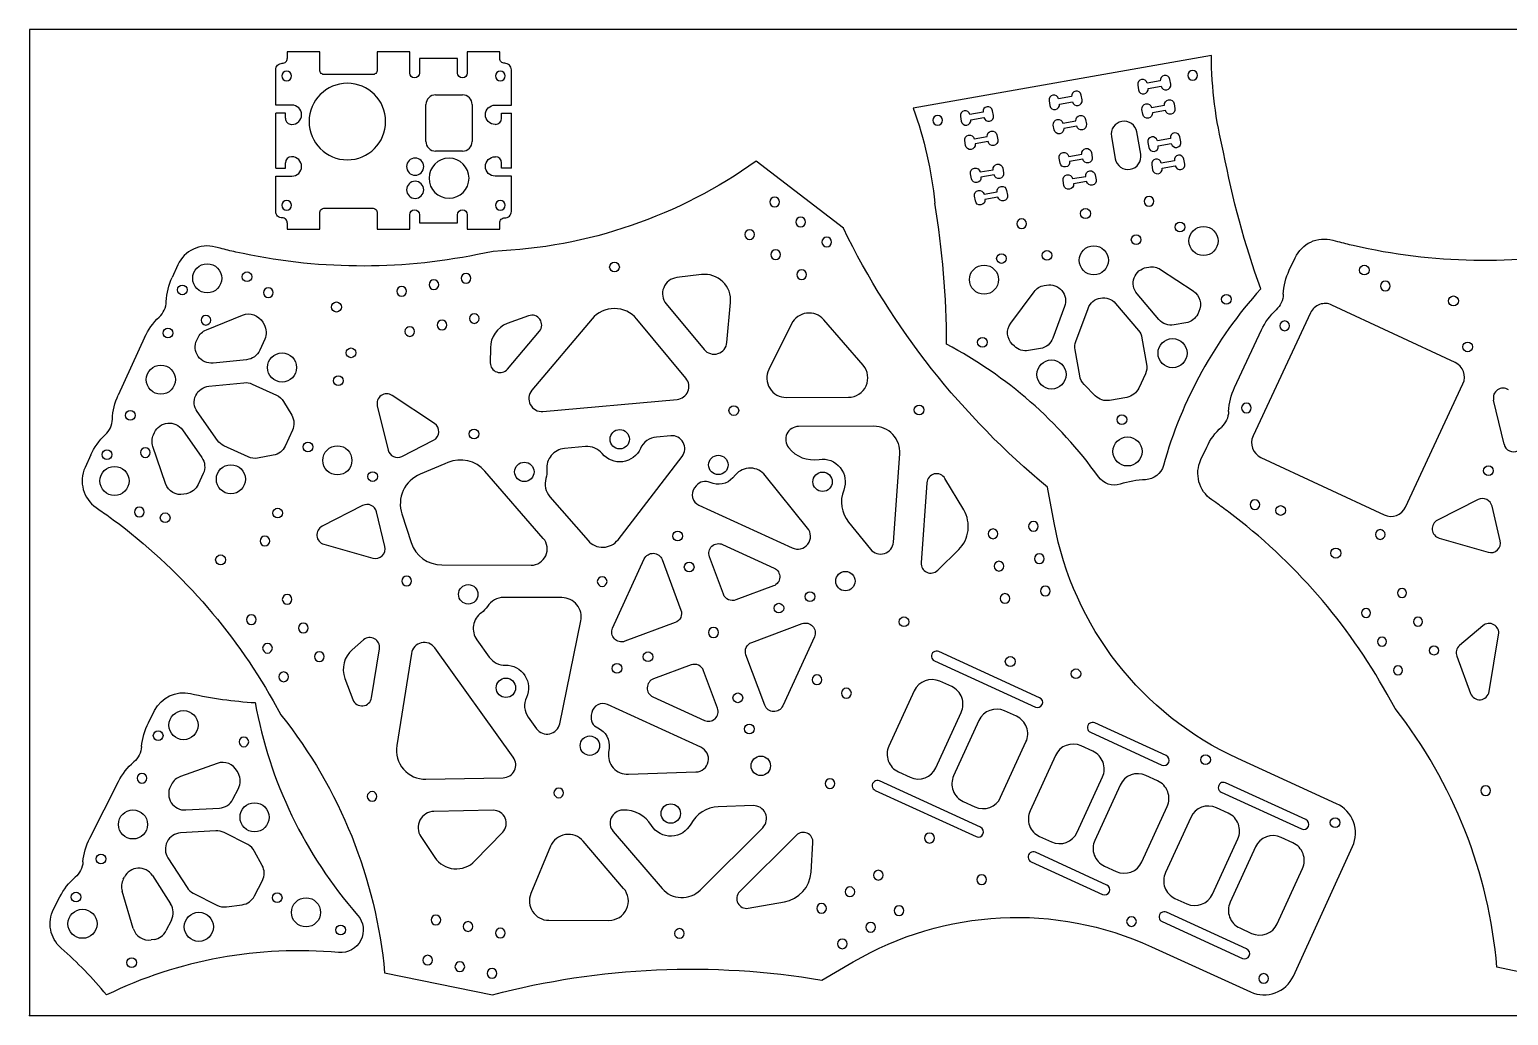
# Model space of a CAD drawing. Extents: x 0 to 914, y 0 to 305.
# Drawn here: x 0 to 457.1, y 0 to 304.8 of the extents above; entities that cross this region are included whole.
import ezdxf

# ---------------------------------------------------------------- set-up
doc = ezdxf.new("R2010")
doc.units = 0
doc.layers.add('1', color=7, linetype='CONTINUOUS')
doc.layers.add('61', color=7, linetype='CONTINUOUS')

msp = doc.modelspace()

# ---------------------------------------------------------------- linework, layer by layer
at = {"layer": '1', "color": 155, "linetype": 'CONTINUOUS'}
for p, q in [((914.4, 304.8), (0, 304.8)), ((0, 304.8), (0, 0)), ((79.66381, 297.868928), (79.66381, 295.868928)), ((89.66381, 297.868928), (79.66381, 297.868928)), ((89.66381, 292.368928), (89.66381, 297.868928)), ((107.480476, 297.868928), (107.480476, 292.368928)), ((117.480476, 297.868928), (107.480476, 297.868928)), ((117.480476, 291.368928), (117.480476, 297.868928)), ((135.297143, 297.868928), (135.297143, 291.368928)), ((145.297143, 297.868928), (135.297143, 297.868928)), ((145.297143, 295.868928), (145.297143, 297.868928)), ((120.48881, 295.868928), (120.48881, 291.368928)), ((132.28881, 295.868928), (120.48881, 295.868928)), ((132.28881, 291.368928), (132.28881, 295.868928)), ((365.256368, 296.732235), (273.124401, 280.486884)), ((76.059643, 281.468928), (76.059643, 292.366189)), ((105.864429, 290.868928), (91.279857, 290.868928)), ((148.90131, 281.468928), (148.90131, 292.366188)), ((349.464951, 288.913196), (345.425598, 288.200949)), ((352.691876, 287.883908), (352.427236, 289.384755)), ((125.497143, 284.618928), (133.797143, 284.618928)), ((322.071027, 284.082908), (318.031673, 283.370661)), ((325.297951, 283.05362), (325.033311, 284.554467)), ((342.480678, 287.630909), (342.745317, 286.130062)), ((345.707602, 286.601621), (349.746956, 287.313868)), ((81.059643, 281.468928), (76.059643, 281.468928)), ((76.059643, 261.968928), (76.059643, 278.968928)), ((79.059643, 278.968928), (76.059643, 278.968928)), ((79.059643, 277.368928), (79.059643, 278.968928)), ((122.497143, 270.218928), (122.497143, 281.618928)), ((136.797143, 281.618928), (136.797143, 270.218928)), ((143.90131, 281.468928), (148.90131, 281.468928)), ((145.90131, 277.368928), (145.90131, 278.968928)), ((145.90131, 278.968928), (148.90131, 278.968928)), ((148.901309, 261.968928), (148.90131, 278.968928)), ((294.677102, 279.25262), (290.637748, 278.540373)), ((297.904027, 278.223333), (297.639387, 279.72418)), ((315.086753, 282.800621), (315.351393, 281.299774)), ((318.313678, 281.771333), (322.353032, 282.48358)), ((344.069211, 278.621887), (343.804571, 280.122734)), ((346.749491, 280.692774), (350.788845, 281.405021)), ((351.070849, 279.805694), (347.031495, 279.093447)), ((353.75113, 281.876581), (354.015769, 280.375734)), ((80.959643, 275.468928), (81.059643, 275.468928)), ((144.00131, 275.468928), (143.90131, 275.468928)), ((287.692828, 277.970333), (287.957468, 276.469486)), ((290.919753, 276.941045), (294.959107, 277.653292)), ((316.675287, 273.791599), (316.410647, 275.292446)), ((319.355567, 275.862487), (323.394921, 276.574734)), ((323.676925, 274.975406), (319.637571, 274.263159)), ((326.357205, 277.046293), (326.621845, 275.545446)), ((289.281362, 268.961312), (289.016722, 270.462159)), ((291.961642, 271.032199), (296.000996, 271.744446)), ((296.283, 270.145118), (292.243646, 269.432871)), ((298.96328, 272.216005), (299.22792, 270.715158)), ((334.340701, 271.748253), (335.556238, 264.854599)), ((343.4347, 266.243784), (342.219163, 273.137439)), ((345.613621, 269.863106), (345.87826, 268.362259)), ((352.597894, 271.145393), (348.55854, 270.433146)), ((355.824819, 270.116105), (355.560179, 271.616952)), ((81.059643, 265.468928), (80.959643, 265.468928)), ((133.797143, 267.218928), (125.497143, 267.218928)), ((143.90131, 265.468928), (144.00131, 265.468928)), ((321.164616, 265.602858), (325.20397, 266.315105)), ((328.166254, 266.786664), (328.430894, 265.285817)), ((348.840545, 268.833818), (352.879899, 269.546065)), ((76.059643, 261.968928), (79.059643, 261.968928)), ((79.059643, 261.968928), (79.059643, 263.568928)), ((145.901309, 261.968928), (145.90131, 263.568928)), ((148.901309, 261.968928), (145.901309, 261.968928)), ((251.515061, 243.355883), (224.574059, 264.096721)), ((293.770691, 260.77257), (297.810045, 261.484817)), ((300.77233, 261.956377), (301.036969, 260.455529)), ((318.484336, 263.531971), (318.219696, 265.032818)), ((325.485974, 264.715777), (321.44662, 264.00353)), ((346.829158, 262.969451), (347.093798, 261.468604)), ((353.813431, 264.251738), (349.774077, 263.539491)), ((350.056082, 261.940164), (354.095436, 262.652411)), ((357.040356, 263.222451), (356.775716, 264.723298)), ((76.059643, 248.571668), (76.059643, 259.468928)), ((76.059643, 259.468928), (81.059643, 259.468928)), ((148.901309, 259.468928), (143.901309, 259.468928)), ((148.901309, 248.571667), (148.901309, 259.468928)), ((291.090411, 258.701683), (290.825771, 260.20253)), ((298.09205, 259.885489), (294.052696, 259.173242)), ((319.699873, 256.638316), (319.435233, 258.139163)), ((322.380153, 258.709204), (326.419507, 259.421451)), ((326.701511, 257.822123), (322.662157, 257.109876)), ((329.381791, 259.89301), (329.646431, 258.392163)), ((292.305948, 251.808029), (292.041309, 253.308876)), ((294.986228, 253.878916), (299.025583, 254.591163)), ((299.307587, 252.991835), (295.268233, 252.279588)), ((301.987867, 255.062722), (302.252507, 253.561875)), ((89.663809, 243.068928), (89.663809, 248.068928)), ((91.279857, 249.568928), (105.864428, 249.568928)), ((107.480476, 248.068928), (107.480476, 243.068928)), ((117.480476, 243.068928), (117.480476, 247.568928)), ((120.488809, 247.568928), (120.488809, 245.068928)), ((132.288809, 245.068928), (132.288809, 247.568928)), ((135.297143, 247.568928), (135.297143, 243.068928)), ((79.663809, 245.068928), (79.663809, 243.068928)), ((79.663809, 243.068928), (89.663809, 243.068928)), ((107.480476, 243.068928), (117.480476, 243.068928)), ((120.488809, 245.068928), (132.288809, 245.068928)), ((135.297143, 243.068928), (145.297143, 243.068928)), ((145.297143, 243.068928), (145.297143, 245.068928)), ((402.791833, 239.703368), (404.263234, 239.309107)), ((58.904237, 237.184523), (57.430061, 237.568278)), ((143.290616, 236.233444), (138.389411, 235.244412)), ((389.345474, 230.420708), (391.140564, 234.270293)), ((45.817845, 232.052228), (44.050261, 228.189939)), ((207.703723, 229.051498), (200.019657, 228.112983)), ((345.236655, 231.261198), (345.9606, 231.388849)), ((349.582827, 230.638006), (359.668087, 223.982516)), ((313.605247, 225.683724), (314.329192, 225.811376)), ((196.780625, 219.953885), (208.475886, 205.882824)), ((215.536036, 208.081909), (216.64157, 220.395111)), ((303.25754, 214.035809), (310.45827, 223.739288)), ((335.65194, 220.109084), (342.702048, 211.799182)), ((349.036626, 215.152851), (342.292188, 223.102464)), ((440.590314, 201.892836), (402.525385, 219.642799)), ((54.633648, 211.981658), (65.838187, 216.505629)), ((154.247264, 216.31301), (147.653889, 213.891931)), ((173.828511, 215.350758), (155.254145, 193.269471)), ((202.862654, 196.991689), (187.63724, 215.310026)), ((257.615309, 201.055267), (245.435914, 215.098769)), ((319.886539, 219.151741), (316.267769, 209.374815)), ((323.367349, 208.389951), (327.150127, 218.609984)), ((361.41447, 217.630633), (361.041294, 216.859787)), ((395.880755, 217.22435), (378.130792, 179.159421)), ((72.058656, 214.33721), (72.481375, 213.592378)), ((147.698896, 199.822416), (157.577127, 211.5657)), ((235.535347, 213.848515), (228.49067, 199.743324)), ((357.409166, 214.114436), (353.717576, 213.463508)), ((372.440747, 194.168405), (380.725723, 211.935593)), ((35.562586, 209.643797), (27.404561, 191.817962)), ((51.65322, 208.757587), (51.959132, 209.426025)), ((72.679385, 209.043741), (71.119459, 205.635197)), ((142.411461, 206.396597), (142.403123, 201.758976)), ((304.403266, 206.872969), (303.788949, 207.469694)), ((312.446905, 206.186372), (308.755315, 205.535444)), ((324.5559, 197.713134), (323.132415, 205.786114)), ((343.813378, 209.432728), (345.236863, 201.359748)), ((67.071292, 202.740804), (56.698047, 201.701771)), ((344.857516, 198.406854), (342.80371, 193.929408)), ((55.392475, 194.535971), (66.235851, 195.622095)), ((68.814893, 195.193487), (76.268893, 191.782152)), ((329.383644, 191.563087), (325.922319, 195.068066)), ((425.258799, 157.183277), (443.008762, 195.248206)), ((78.48442, 189.793454), (81.004372, 185.560784)), ((107.466973, 188.483682), (110.799735, 174.810985)), ((125.15315, 183.036712), (112.034523, 191.697729)), ((158.674487, 186.710753), (200.145783, 190.451075)), ((233.877692, 191.062485), (253.101764, 191.124174)), ((339.127259, 191.090021), (333.809505, 190.152357)), ((455.71248, 176.566969), (452.477335, 190.263092)), ((58.065742, 177.769847), (51.799931, 186.686017)), ((38.286989, 179.551457), (38.5929, 180.219895)), ((47.230271, 181.014032), (53.224418, 172.484437)), ((81.254631, 180.922274), (79.00755, 176.012248)), ((198.147522, 179.226202), (193.733374, 178.828087)), ((260.940485, 182.149279), (237.682424, 182.074644)), ((42.001233, 164.420252), (38.101097, 175.856901)), ((67.529903, 172.686863), (60.075904, 176.098198)), ((115.081896, 172.851247), (124.867761, 177.862927)), ((171.82583, 175.848174), (165.30622, 175.260166)), ((234.579819, 175.565874), (234.631138, 175.502146)), ((362.0259, 171.833693), (363.820988, 175.683272)), ((18.916885, 173.271821), (17.149302, 169.409532)), ((75.333562, 173.169676), (70.483125, 172.310076)), ((128.314785, 170.542056), (120.705488, 167.344237)), ((129.285061, 170.949797), (128.332254, 170.549378)), ((181.882746, 147.086656), (201.676582, 172.802568)), ((267.00072, 146.352431), (268.94582, 173.579248)), ((380.54924, 172.514791), (418.614169, 154.764828)), ((53.680042, 167.528876), (52.120116, 164.120332)), ((158.77282, 147.482577), (140.710487, 168.28675)), ((218.189065, 167.154197), (217.395476, 166.246293)), ((240.483683, 150.696065), (227.379726, 166.968688)), ((277.334341, 164.698898), (275.567201, 139.963098)), ((288.721642, 156.267845), (282.903147, 166.022)), ((48.548296, 161.296963), (47.7083, 161.130015)), ((160.821412, 160.376378), (172.597427, 146.812785)), ((206.055249, 163.735974), (205.541477, 163.068488)), ((316.672323, 152.301499), (314.650192, 163.309794)), ((20.56511, 157.015879), (21.819131, 156.15107)), ((102.944738, 157.647283), (90.41883, 151.232333)), ((109.830619, 145.00575), (107.226899, 155.687545)), ((206.858517, 157.751114), (235.703672, 144.550077)), ((366.601033, 158.542257), (365.353213, 159.415989)), ((447.735249, 159.459736), (435.1639, 153.1343)), ((454.530778, 146.769405), (452.003321, 157.469502)), ((115.070438, 155.031273), (117.949796, 146.181487)), ((253.14305, 152.513871), (259.895448, 144.128676)), ((435.677447, 147.572926), (450.776253, 143.198266)), ((90.972035, 145.674764), (106.101663, 141.40792)), ((214.450525, 130.215589), (210.131773, 141.82296)), ((214.191885, 145.597003), (230.118013, 138.308382)), ((280.668093, 137.615275), (287.161927, 144.031427)), ((127.433417, 139.275469), (154.984398, 139.204621)), ((180.206038, 119.737646), (189.991512, 141.119565)), ((195.531097, 140.917282), (201.32932, 125.333585)), ((229.915727, 132.768798), (218.308356, 128.450046)), ((164.527773, 129.180047), (146.565494, 129.226237)), ((163.866415, 90.184807), (170.389864, 121.973936)), ((199.563777, 121.475754), (183.98008, 115.677531)), ((223.19036, 115.32884), (238.774057, 121.127063)), ((449.143538, 120.47366), (441.969527, 114.343933)), ((103.208168, 116.115362), (99.703884, 113.077666)), ((138.232997, 116.103352), (142.049543, 110.784983)), ((242.548099, 117.066948), (232.762625, 95.685029)), ((451.101723, 100.112545), (454.051022, 117.696596)), ((105.704976, 98.221559), (108.135336, 113.373374)), ((118.033075, 111.938928), (113.463188, 83.448465)), ((149.509483, 79.807349), (125.232397, 113.637537)), ((227.22304, 95.887313), (221.424817, 111.47101)), ((312.184833, 98.221489), (280.995861, 112.495179)), ((441.103684, 111.024982), (445.328396, 99.570658)), ((204.445781, 108.354549), (192.83841, 104.035796)), ((212.622363, 94.981634), (208.303611, 106.589005)), ((279.664205, 109.585421), (310.853177, 95.311731)), ((97.458161, 104.210885), (99.935662, 97.638504)), ((284.994284, 101.647362), (281.357086, 103.311932)), ((75.242948, 97.265141), (77.69813, 92.909445)), ((207.48963, 82.900496), (178.644475, 96.101533)), ((192.636123, 98.496212), (208.562251, 91.207591)), ((273.404434, 100.35299), (265.580955, 83.258161)), ((422.027486, 94.903637), (419.603438, 99.276736)), ((36.72868, 90.503398), (38.65344, 94.289811)), ((154.11424, 92.257612), (156.698259, 88.656774)), ((173.759422, 93.622559), (173.590099, 92.797435)), ((280.129746, 76.599881), (287.953225, 93.69471)), ((304.99887, 92.492226), (301.361673, 94.156796)), ((293.409021, 91.197855), (285.585542, 74.103026)), ((327.857075, 87.529866), (349.95305, 77.417604)), ((351.284706, 80.327362), (329.188732, 90.439624)), ((179.102847, 82.574321), (178.934479, 81.380284)), ((300.134333, 67.444746), (307.957812, 84.539575)), ((328.640656, 81.672521), (325.003458, 83.337091)), ((58.018211, 77.933866), (46.637278, 73.874017)), ((317.050807, 80.378149), (309.227327, 63.28332)), ((403.973399, 65.452168), (373.412472, 79.438431)), ((64.536109, 74.750162), (64.144346, 75.51173)), ((122.520101, 73.024695), (146.335455, 73.475954)), ((185.082355, 74.546084), (205.962827, 75.265672)), ((268.539897, 75.30551), (272.177094, 73.64094)), ((323.776118, 56.62504), (331.599597, 73.719869)), ((348.645243, 72.517385), (345.008045, 74.181955)), ((18.602814, 54.845958), (27.486266, 72.3216)), ((43.86003, 71.430416), (43.526916, 70.775109)), ((62.848448, 66.855648), (64.547086, 70.19723)), ((261.353934, 69.576247), (292.542906, 55.302558)), ((293.874562, 58.212316), (262.68559, 72.486005)), ((337.055393, 71.223014), (329.231914, 54.128185)), ((368.320898, 69.011525), (393.144772, 57.650834)), ((394.476428, 60.560592), (369.652554, 71.921283)), ((48.277619, 63.517999), (58.684792, 64.130004)), ((223.621519, 64.867699), (212.861924, 64.4969)), ((288.544483, 66.150375), (292.181681, 64.485805)), ((343.780705, 47.469905), (351.604184, 64.564734)), ((370.468428, 62.529965), (366.83123, 64.194535)), ((143.275771, 63.416183), (124.982228, 63.069553)), ((183.364156, 63.480341), (183.282382, 63.477523)), ((358.878579, 61.235594), (351.0551, 44.140765)), ((57.557608, 57.051626), (46.678765, 56.411883)), ((67.424428, 52.80275), (60.116864, 56.517429)), ((120.924648, 55.285065), (125.23708, 48.856331)), ((137.630432, 47.750456), (146.226384, 56.635654)), ((180.38459, 56.87502), (195.530758, 39.224621)), ((207.249218, 38.768021), (226.582956, 58.036897)), ((237.017899, 55.730255), (219.453034, 38.224311)), ((312.186269, 55.330669), (315.823466, 53.666099)), ((390.473015, 53.37483), (386.835817, 55.0394)), ((71.900324, 46.392092), (69.556385, 50.724713)), ((161.004834, 52.282189), (154.93484, 37.730933)), ((183.614839, 39.290524), (171.095692, 53.879551)), ((241.517907, 44.296144), (242.128925, 53.404577)), ((332.974436, 40.318188), (310.878461, 50.430451)), ((365.60389, 37.482485), (373.427369, 54.577314)), ((378.883166, 52.080459), (371.059686, 34.98563)), ((390.594697, 12.188575), (408.904968, 52.197749)), ((42.766765, 48.716145), (48.660994, 39.550091)), ((309.546805, 47.520693), (331.64278, 37.40843)), ((332.190856, 46.175534), (335.828053, 44.510964)), ((28.97213, 42.142743), (29.305244, 42.798049)), ((37.967948, 43.236678), (43.606623, 34.468033)), ((69.512917, 36.933651), (71.959814, 41.747217)), ((385.608477, 28.327349), (393.431956, 45.422178)), ((7.43564, 32.877746), (9.3604, 36.66416)), ((32.061622, 26.871725), (28.634616, 38.458943)), ((50.600785, 37.797273), (57.908348, 34.082595)), ((60.843597, 33.584802), (65.725253, 34.244412)), ((222.09177, 33.145013), (233.276942, 35.117411)), ((354.014041, 36.188113), (357.651239, 34.523543)), ((43.858279, 29.497939), (42.159642, 26.156356)), ((160.460168, 29.420993), (179.049309, 29.383222)), ((350.010628, 29.002351), (374.834501, 17.64166)), ((376.166157, 20.551419), (351.342284, 31.912109)), ((38.474848, 23.482108), (37.628703, 23.349809)), ((374.018628, 27.032978), (377.655825, 25.368408)), ((346.779351, 21.243269), (377.340278, 7.257006)), ((244.895804, 10.891759), (254.548607, 16.556999)), ((486.759128, 7.880226), (453.50211, 14.949223)), ((109.742294, 13.181584), (143.048891, 6.35)), ((0, 0), (914.4, 0))]:
    msp.add_line(p, q, dxfattribs=at)
at = {"layer": '1', "color": 155, "linetype": 'CONTINUOUS', "extrusion": (0, -1.39146e-25, -1)}
for centre, radius in [((-79.480476, 290.468928), 1.5), ((-98.21394, 276.358728), 11.8302), ((-145.480476, 290.468928), 1.5), ((-359.450936, 290.631448), 1.5), ((-280.666315, 276.739594), 1.5), ((-119.16244, 262.433328), 2.6543), ((-129.63994, 258.839228), 6.1849), ((-119.16244, 255.245128), 2.6543), ((-79.480476, 250.468928), 1.5), ((-145.480476, 250.468928), 1.5), ((-230.293337, 251.49056), 1.5), ((-346.006115, 251.705405), 1.5), ((-222.546024, 241.427303), 1.5), ((-238.343943, 245.292709), 1.5), ((-306.613805, 244.759478), 1.5), ((-246.394548, 239.094859), 1.5), ((-230.59663, 235.229452), 1.5), ((-134.915614, 227.9124), 1.5), ((-238.647235, 229.031602), 1.5), ((-73.767718, 223.4818), 1.5), ((-114.997115, 223.892974), 1.5), ((-124.956364, 225.902687), 1.5), ((-419.028599, 225.500709), 1.5), ((-54.486271, 214.947979), 1.5), ((-127.468506, 213.453625), 1.5), ((-137.427755, 215.463338), 1.5), ((-117.509256, 211.443912), 1.5), ((-387.937735, 213.204595), 1.5), ((-376.104426, 187.827976), 1.5), ((-35.759858, 174.029505), 1.5), ((-33.933166, 155.619913), 1.5), ((-378.710971, 157.9247), 1.5), ((-310.267645, 151.19053), 1.5), ((-72.724984, 146.664755), 1.5), ((-297.776636, 148.896037), 1.5), ((-417.437922, 148.693054), 1.5), ((-312.103239, 141.197723), 1.5), ((-299.61223, 138.90323), 1.5), ((-116.556456, 134.303442), 1.5), ((-176.971486, 134.148095), 1.5), ((-313.938833, 131.204916), 1.5), ((-79.606748, 128.624381), 1.5), ((-301.447824, 128.910423), 1.5), ((-424.190823, 130.604049), 1.397), ((-68.543281, 122.38822), 1.5), ((-413.083153, 124.446967), 1.397), ((-84.595676, 119.773607), 1.5), ((-211.377068, 118.402297), 1.55), ((-429.116489, 121.717913), 1.397), ((-73.532209, 113.537447), 1.5), ((-418.008818, 115.560831), 1.397), ((-89.584604, 110.922833), 1.5), ((-78.521137, 104.686673), 1.5), ((-243.350346, 103.769698), 1.5), ((-422.934484, 106.674695), 1.397), ((-252.44333, 99.608252), 1.55), ((-66.227641, 84.578389), 1.5), ((-34.737209, 73.345003), 1.5), ((-247.36452, 71.689542), 1.5), ((-105.874589, 67.708414), 1.5), ((-163.56172, 68.801494), 1.5), ((-450.023461, 69.502255), 1.5), ((-278.14963, 54.851285), 1.55), ((-262.299381, 43.368439), 1.5), ((-294.254921, 41.981963), 1.5), ((-253.537024, 38.225803), 1.5), ((-244.774667, 33.083168), 1.5), ((-268.727676, 32.415493), 1.5), ((-125.572799, 29.534277), 1.5), ((-135.525594, 27.492839), 1.5), ((-259.965319, 27.272857), 1.5), ((-340.567713, 29.034944), 1.5), ((-145.478389, 25.451401), 1.5), ((-200.857874, 25.338902), 1.5), ((-251.202962, 22.130222), 1.5), ((-123.021001, 17.093283), 1.5), ((-132.973796, 15.051845), 1.5), ((-142.926591, 13.010407), 1.5), ((-381.447681, 11.425906), 1.5)]:
    msp.add_circle(centre, radius, dxfattribs=at)
at = {"layer": '1', "color": 155, "linetype": 'CONTINUOUS'}
for centre, radius in [((326.365132, 247.919549), 1.55), ((355.534234, 243.738917), 1.5), ((362.83696, 239.441738), 4.5), ((328.914682, 233.460326), 4.5), ((342.007397, 239.830632), 1.5), ((300.385, 234.014619), 1.5), ((314.432781, 234.968481), 1.5), ((54.910839, 227.890803), 4.5), ((67.22456, 228.363869), 1.5), ((180.780224, 231.382315), 1.5), ((294.992405, 227.478913), 4.5), ((412.520424, 230.429327), 1.5), ((47.227411, 224.318622), 1.5), ((94.842673, 219.023632), 1.55), ((369.912771, 221.415248), 1.5), ((440.071208, 220.892318), 1.55), ((42.765357, 210.964215), 1.5), ((99.358099, 204.859919), 1.5), ((294.508745, 208.119476), 1.5), ((353.269598, 204.753391), 4.5), ((444.485484, 206.696755), 1.5), ((78.0355, 200.321517), 4.5), ((315.846904, 198.154757), 4.5), ((40.576567, 196.569455), 4.5), ((95.404744, 196.221566), 1.5), ((217.660235, 187.010423), 1.5), ((274.931224, 187.194204), 1.5), ((31.113372, 185.503829), 1.5), ((337.597096, 184.219939), 1.5), ((137.363577, 179.768414), 1.5), ((182.396564, 178.140647), 3), ((339.333578, 174.371861), 4.5), ((23.92343, 173.397855), 1.5), ((86.041537, 175.762336), 1.5), ((95.134532, 171.600913), 4.5), ((26.242296, 165.248107), 4.5), ((62.222092, 165.768137), 4.5), ((152.903385, 168.055578), 3), ((212.877976, 170.194988), 3), ((450.900475, 168.397305), 1.5), ((106.046129, 166.607204), 1.5), ((245.103109, 164.987236), 3), ((76.678331, 155.303092), 1.5), ((386.669886, 156.107205), 1.5), ((41.904841, 153.859233), 1.5), ((200.281038, 148.22474), 1.5), ((59.054417, 140.823883), 1.55), ((403.726038, 142.949848), 1.55), ((203.856426, 138.615286), 1.5), ((252.142829, 134.283941), 3), ((135.578279, 130.199055), 3), ((241.199512, 129.498327), 1.5), ((231.590058, 125.92294), 1.5), ((270.252353, 121.701012), 1.5), ((191.164079, 110.881655), 1.5), ((303.118181, 109.409249), 1.55), ((434.042154, 112.831777), 1.397), ((181.554625, 107.306267), 1.5), ((323.384891, 105.632925), 1.5), ((147.224177, 101.286614), 3), ((218.897711, 98.189308), 1.5), ((47.5678, 89.758345), 4.5), ((39.744108, 86.504827), 1.5), ((222.473098, 88.579854), 1.5), ((173.161622, 83.412081), 3), ((226.004472, 77.169872), 3), ((363.455546, 79.046414), 1.5), ((69.540356, 61.262331), 4.5), ((198.166814, 62.428271), 3), ((31.9589, 59.052312), 4.5), ((403.503229, 59.618777), 1.5), ((22.049103, 48.384795), 1.5), ((14.367896, 36.584411), 1.5), ((76.5307, 36.394981), 1.5), ((16.35, 28.34628), 4.5), ((85.44506, 31.863514), 4.5), ((52.320784, 27.387763), 4.5), ((96.142291, 26.425755), 1.5), ((31.531446, 16.323581), 1.5)]:
    msp.add_circle(centre, radius, dxfattribs=at)
at = {"layer": '1', "color": 155, "linetype": 'CONTINUOUS', "extrusion": (0, -1.39146e-25, -1)}
for centre, radius, start, end in [((-78.059643, 292.366189), 2, 0.000001, 91.635298), ((-146.80131, 295.868928), 1.504167, 268.364703, 0.000001), ((-490.254315, 297.448786), 125, 345.856014, 359.671556), ((-91.167976, 292.368928), 1.504167, 265.734359, 0.000001), ((-105.97631, 292.368928), 1.504167, 180.000001, 274.265642), ((-118.984643, 291.368928), 1.504167, 180.000001, 0.000001), ((-133.792976, 291.368928), 1.504167, 180.000001, 0.000001), ((-143.90131, 278.468928), 3, 270.000001, 90.000001), ((-155.419678, 238.408408), 125, 160.328445, 174.143987), ((-345.281783, 280.383206), 1.5, 350.000001, 168.089788), ((-345.546423, 278.882359), 1.5, 171.910214, 350.000001), ((-352.273918, 281.616108), 1.5, 351.910214, 170.000001), ((-352.538558, 280.115261), 1.5, 170.000001, 348.089788), ((-317.887858, 275.552919), 1.5, 350.000001, 168.089788), ((-318.152498, 274.052072), 1.5, 171.910214, 350.000001), ((-324.879993, 276.785821), 1.5, 351.910214, 170.000001), ((-325.144633, 275.284974), 1.5, 170.000001, 348.089788), ((-290.493934, 270.722631), 1.5, 350.000001, 168.089788), ((-297.486069, 271.955533), 1.5, 351.910214, 170.000001), ((-297.750709, 270.454686), 1.5, 170.000001, 348.089788), ((-143.901309, 262.468928), 3, 270.000001, 90.000001), ((-290.758574, 269.221784), 1.5, 171.910214, 350.000001), ((-319.696908, 265.29329), 1.5, 350.000001, 168.089788), ((-326.689043, 266.526192), 1.5, 351.910214, 170.000001), ((-326.953682, 265.025345), 1.5, 170.000001, 348.089788), ((-630.565056, 315.264263), 265.955138, 340.073937, 349.523237), ((-137.329868, 386.114962), 150, 234.434875, 267.722562), ((-292.302983, 260.463002), 1.5, 350.000001, 168.089788), ((-299.295118, 261.695904), 1.5, 351.910214, 170.000001), ((-319.961547, 263.792443), 1.5, 171.910214, 350.000001), ((-327.90458, 259.632538), 1.5, 351.910214, 170.000001), ((-292.567623, 258.962155), 1.5, 171.910214, 350.000001), ((-299.559758, 260.195057), 1.5, 170.000001, 348.089788), ((-300.510655, 254.80225), 1.5, 351.910214, 170.000001), ((-320.912445, 258.399636), 1.5, 350.000001, 168.089788), ((-321.177085, 256.898789), 1.5, 171.910214, 350.000001), ((-328.16922, 258.131691), 1.5, 170.000001, 348.089788), ((-293.51852, 253.569348), 1.5, 350.000001, 168.089788), ((-293.78316, 252.068501), 1.5, 171.910214, 350.000001), ((-300.775295, 253.301403), 1.5, 170.000001, 348.089788), ((-78.059643, 248.571668), 2, 268.364703, 0.000001), ((-91.167976, 248.068928), 1.504167, 0.000001, 94.265642), ((-105.976309, 248.068928), 1.504167, 85.734359, 180.000001), ((-118.984643, 247.568928), 1.504167, 0.000001, 180.000001), ((-133.792976, 247.568928), 1.504167, 0.000001, 180.000001), ((-146.801309, 245.068928), 1.504167, 0.000001, 91.635298), ((-467.222862, 348.570638), 240, 309.473366, 333.998491), ((-400.203642, 230.04411), 10, 25, 105), ((-94.830447, 375.193407), 142.608362, 282.591287, 284.591287), ((-102.878152, 411.222506), 179.525315, 258.591287, 282.591287), ((-346.104896, 226.33716), 5, 319.688781, 79.999995), ((-346.828842, 226.464811), 5, 79.999995, 123.421719), ((-407.471629, 221.968343), 20, 2.808405, 25), ((-62.236249, 219.867088), 20, 2.39968, 24.591287), ((-314.473488, 220.759686), 5, 36.57827, 79.999995), ((-315.197433, 220.887337), 5, 79.999995, 200.311208), ((-356.914101, 219.809321), 5, 123.421719, 205.832228), ((-331.839232, 216.874389), 5, 20.311208, 139.688781), ((-380.504057, 223.291242), 7, 182.808405, 227.191595), ((-53.748574, 201.320947), 20, 24.591287, 46.782893), ((-67.710168, 211.869284), 5, 68.013, 150.423508), ((-352.849335, 218.387547), 5, 259.999995, 319.688781), ((-356.540925, 219.038474), 5, 205.832228, 259.999995), ((-398.851879, 203.483227), 20, 25, 47.191595), ((-56.505629, 207.345314), 5, 24.591275, 68.013), ((-68.132887, 211.124453), 5, 150.423508, 204.591275), ((-307.272758, 211.056208), 5, 314.167762, 36.57827), ((-338.889339, 208.564487), 5, 139.688781, 169.999995), ((-56.199717, 206.676875), 5, 264.280062, 24.591275), ((-307.887074, 210.459483), 5, 259.999995, 314.167762), ((-311.578664, 211.11041), 5, 200.311208, 259.999995), ((-328.056454, 206.654356), 5, 349.999995, 20.311208), ((-66.572962, 207.715909), 5, 204.591275, 264.280062), ((-340.312824, 200.491506), 5, 169.999995, 204.640942), ((-329.479939, 198.581375), 5, 315.359047, 349.999995), ((-55.890805, 189.560866), 5, 324.902489, 84.280062), ((-66.734181, 190.64699), 5, 84.280062, 114.591275), ((-338.259018, 196.01406), 5, 204.640942, 259.999995), ((-390.566903, 185.71604), 20, 2.808382, 25), ((-45.590549, 183.495112), 20, 2.39968, 24.591287), ((-74.188181, 187.235655), 5, 114.591275, 149.232223), ((-332.941263, 195.076396), 5, 259.999995, 315.359047), ((-43.139398, 178.139183), 5, 24.591275, 144.902489), ((-76.708133, 183.002986), 5, 149.232223, 204.591275), ((-363.599331, 187.038929), 7, 182.808382, 227.191618), ((-37.102873, 164.948971), 20, 24.591287, 46.782893), ((-42.833486, 177.470745), 5, 341.169551, 24.591275), ((-381.947144, 167.230907), 20, 25, 47.191618), ((-62.156616, 180.644695), 5, 294.591275, 324.902489), ((-74.461052, 178.09296), 5, 204.591275, 259.950328), ((-182.396564, 178.140647), 7, 204.003513, 320.50456), ((-49.133544, 169.609588), 5, 144.902489, 204.591275), ((-69.610616, 177.233361), 5, 259.950328, 294.591281), ((-245.103109, 164.987236), 7, 80.91815, 201.394514), ((-344.65492, 171.628508), 6, 195.608096, 267.397953), ((-371.088978, 167.60751), 10, 305, 25), ((-152.903385, 168.055578), 7, 174.575939, 196.745764), ((-212.877976, 170.194988), 6, 221.156332, 295.228562), ((-335.271434, 169.973948), 6, 252.602065, 324.391892), ((-46.733622, 166.034096), 5, 258.759042, 341.169551), ((-47.573619, 166.201044), 5, 204.591275, 258.759042), ((59.142283, 38.752627), 142.608362, 124.591287, 126.591287), ((81.148581, 9.111705), 179.525315, 126.591287, 150.591287), ((-415.026723, 170.368372), 100, 294.591287, 349.591287), ((-192.71941, 139.871138), 3, 24.591287, 159.591287), ((-212.94346, 142.869104), 3, 339.591287, 114.591236), ((-228.869583, 135.580485), 3, 114.591337, 249.591287), ((-217.262212, 131.261733), 3, 249.591287, 339.591287), ((-135.578279, 130.199055), 7, 212.436809, 234.606634), ((-198.517633, 124.287441), 3, 159.591287, 249.591287), ((-182.933936, 118.489218), 3, 249.591287, 24.591287), ((-239.820201, 118.315376), 3, 69.591287, 204.591287), ((-224.236504, 112.517153), 3, 339.591287, 69.591287), ((-147.224177, 101.286614), 7, 88.678013, 205.17906), ((-47.5678, 89.758345), 10, 26.945749, 102.468236), ((39.627894, -0.549659), 150, 141.460011, 174.747698), ((-230.034727, 96.933456), 3, 204.591287, 339.591287), ((-54.5574, 81.440465), 20, 4.754142, 26.945749), ((-173.161622, 83.412081), 6, 113.954012, 188.026241), ((-27.650293, 83.678232), 7, 184.754142, 229.137355), ((-45.314986, 63.258667), 20, 26.945749, 49.137355), ((-198.166814, 62.428271), 7, 207.788059, 328.264423), ((-36.431534, 45.783025), 20, 4.754142, 26.945749), ((-9.524427, 48.020792), 7, 184.754142, 229.137355), ((-27.18912, 27.601227), 20, 26.945749, 49.137355), ((-16.35, 28.34628), 10, 311.423261, 26.945749), ((-305.1651, -69.686671), 100, 59.591287, 114.591287), ((-96.142291, 26.425755), 7, 138.700186, 275.191311), ((-204.420336, -225.670572), 240, 75.184082, 99.709207)]:
    msp.add_arc(centre, radius, start, end, dxfattribs=at)
at = {"layer": '1', "color": 155, "linetype": 'CONTINUOUS'}
for centre, radius, start, end in [((78.159643, 295.868928), 1.504167, 268.364702, 359.999999), ((146.90131, 292.366188), 2, 359.999999, 91.635297), ((343.957889, 287.891381), 1.5, 11.910213, 189.999999), ((350.950024, 289.124283), 1.5, 9.999999, 188.089786), ((125.497143, 281.618928), 3, 89.999999, 179.999999), ((133.797143, 281.618928), 3, 359.999999, 89.999999), ((316.563965, 283.061093), 1.5, 11.910213, 189.999999), ((323.5561, 284.293995), 1.5, 9.999999, 188.089786), ((344.222529, 286.390534), 1.5, 189.999999, 8.089786), ((351.214664, 287.623436), 1.5, 191.910213, 9.999999), ((81.059643, 278.468928), 3, 269.999999, 89.999999), ((289.17004, 278.230805), 1.5, 11.910213, 189.999999), ((296.162175, 279.463707), 1.5, 9.999999, 188.089786), ((316.828605, 281.560246), 1.5, 189.999999, 8.089786), ((323.82074, 282.793148), 1.5, 191.910213, 9.999999), ((80.959643, 277.368928), 1.9, 179.999999, 269.999999), ((144.00131, 277.368928), 1.9, 269.999999, 359.999999), ((289.43468, 276.729958), 1.5, 189.999999, 8.089786), ((296.426815, 277.96286), 1.5, 191.910213, 9.999999), ((338.279932, 272.442846), 4, 9.999999, 189.999999), ((125.497143, 270.218928), 3, 179.999999, 269.999999), ((133.797143, 270.218928), 3, 269.999999, 359.999999), ((347.090832, 270.123578), 1.5, 11.910213, 189.999999), ((354.082967, 271.35648), 1.5, 9.999999, 188.089786), ((354.347607, 269.855633), 1.5, 191.910213, 9.999999), ((80.959643, 263.568928), 1.9, 89.999999, 179.999999), ((81.059643, 262.468928), 3, 269.999999, 89.999999), ((144.00131, 263.568928), 1.9, 359.999999, 89.999999), ((339.495469, 265.549192), 4, 189.999999, 9.999999), ((347.355472, 268.622731), 1.5, 189.999999, 8.089786), ((355.298504, 264.462825), 1.5, 9.999999, 188.089786), ((348.306369, 263.229923), 1.5, 11.910213, 189.999999), ((348.571009, 261.729076), 1.5, 189.999999, 8.089786), ((355.563144, 262.961978), 1.5, 191.910213, 9.999999), ((146.901309, 248.571667), 2, 268.364702, 359.999999), ((17.477457, 207.160384), 265.955138, 0.073935, 9.523236), ((78.159643, 245.068928), 1.504167, 359.999999, 91.635297), ((54.910839, 227.890803), 10, 75.408713, 155.408713), ((441.172994, 377.058207), 142.608362, 255, 257), ((449.477501, 413.028982), 179.525315, 257, 281), ((208.673621, 221.110509), 8, 354.869486, 96.963515), ((200.625844, 223.149865), 5, 96.963524, 219.731904), ((481.418607, 133.422568), 136, 137.886235, 164.391904), ((35.259926, 220.99758), 7, 313.217107, 357.60032), ((400.412294, 215.11126), 5, 65.000006, 155.000006), ((155.281348, 213.496865), 3, 319.930081, 110.163173), ((180.715846, 209.557261), 9, 39.731904, 139.930081), ((240.903115, 211.167645), 6, 40.933856, 153.460686), ((150.411448, 206.382212), 8, 110.163173, 179.896981), ((211.552061, 208.439608), 4, 219.731904, 354.869486), ((219.822825, 87.296149), 136, 35.608108, 62.113778), ((145.403118, 201.753582), 3, 179.896981, 319.930081), ((438.477223, 197.361296), 5, 335.000006, 65.000006), ((199.786479, 194.434905), 4, 275.153598, 39.731904), ((233.858438, 197.062454), 6, 153.460686, 270.18386), ((253.08251, 197.124143), 6, 270.18386, 40.933856), ((110.381634, 189.19414), 3, 56.566905, 193.698882), ((158.315182, 190.694583), 4, 139.930081, 275.153598), ((455.39699, 190.95274), 3, 56.158191, 193.290169), ((18.614226, 184.625604), 7, 313.217107, 357.60032), ((123.500261, 180.533123), 3, 297.118556, 56.566905), ((194.27233, 172.852343), 6, 95.153598, 155.996487), ((198.506826, 175.242372), 4, 322.414038, 95.153598), ((237.695259, 178.074665), 4, 90.18386, 218.843668), ((260.966157, 174.14932), 8, 355.913699, 90.18386), ((382.662331, 177.046331), 5, 155.000006, 245.000006), ((113.714396, 175.521443), 3, 193.698882, 297.118556), ((165.845176, 169.284421), 6, 95.153598, 185.424061), ((172.364786, 169.872429), 6, 39.49544, 95.153598), ((242.419739, 181.774122), 10, 218.843668, 279.08185), ((458.632135, 177.256617), 3, 193.290169, 296.709843), ((26.242296, 165.248107), 10, 155.408713, 235.408713), ((132.189082, 161.323064), 10, 112.686133, 112.794659), ((133.159356, 161.730803), 10, 40.964753, 112.794652), ((222.706565, 163.205503), 6, 38.843668, 138.843668), ((124.579785, 158.125244), 10, 112.794659, 155.408785), ((165.35209, 164.309947), 6, 163.254236, 220.964764), ((208.828788, 161.601149), 3.5, 64.771438, 142.414103), ((280.326715, 164.485121), 3, 30.816689, 175.913699), ((346.334671, 134.666657), 31, 92.602047, 107.397935), ((124.579774, 158.125222), 10, 155.408642, 198.022768), ((208.315016, 160.933662), 3.5, 142.414103, 245.408713), ((260.931652, 158.785847), 10, 158.605486, 218.843668), ((104.312237, 154.977088), 3, 13.698882, 117.118556), ((280.133535, 151.144914), 10, 314.655243, 30.816689), ((284.804237, 41.724326), 142.608362, 53, 55), ((262.58706, 12.241136), 179.525315, 29, 53), ((420.72726, 159.296368), 5, 245.000006, 335.000006), ((449.083666, 156.779853), 3, 13.290169, 116.709843), ((91.78633, 148.562137), 3, 117.118556, 254.250534), ((436.512317, 150.454417), 3, 116.709843, 253.84182), ((154.997255, 144.204604), 5, 269.852662, 40.964753), ((177.128105, 150.746354), 6, 220.964764, 322.414139), ((237.368242, 148.187275), 4, 245.408713, 38.843668), ((263.010889, 146.637467), 4, 218.843668, 355.913699), ((451.611123, 146.079757), 3, 253.84182, 13.290169), ((106.915958, 144.295293), 3, 254.250534, 13.698882), ((127.459132, 149.275436), 10, 198.022768, 269.852662), ((278.559575, 139.749321), 3, 175.913699, 314.655243), ((146.550065, 123.226257), 6, 89.852662, 147.563191), ((164.512344, 123.180066), 6, 348.403288, 89.852662), ((143.107707, 119.601522), 6, 125.393366, 215.663828), ((451.09235, 118.192841), 3, 350.478644, 130.511741), ((105.1732, 113.848502), 3, 350.887346, 130.920445), ((121.98259, 111.305423), 4, 35.663828, 170.887346), ((443.918339, 112.063114), 3, 130.511741, 200.245549), ((104.943968, 107.032708), 8, 130.920445, 200.654253), ((146.924254, 114.283154), 6, 215.663828, 271.321987), ((280.330033, 111.0403), 1.6, 65.408713, 245.408713), ((205.491924, 105.542862), 3, 20.408713, 110.408713), ((193.884553, 101.22411), 3, 110.408713, 245.408663), ((278.860231, 97.856135), 6, 65.408713, 155.408713), ((282.497428, 96.191565), 6, 335.408713, 65.408713), ((77.793568, 226.456563), 130, 257.531764, 266.4418), ((203.573369, 120.805644), 136, 190.2064, 221.299814), ((102.74284, 98.696687), 3, 200.654253, 350.887346), ((158.988951, 95.755782), 6, 154.82094, 215.663828), ((177.187977, 92.918985), 3.5, 65.408713, 168.403324), ((311.519005, 96.76661), 1.6, 245.408713, 65.408713), ((448.143051, 100.608791), 3, 200.245549, 350.478644), ((177.018653, 92.093861), 3.5, 168.403324, 246.045988), ((209.810677, 93.93549), 3, 245.408764, 20.408713), ((298.864818, 88.701), 6, 65.408713, 155.408713), ((302.502015, 87.03643), 6, 335.408713, 65.408713), ((304.037773, 2.283836), 150, 4.843588, 38.131275), ((159.948066, 90.988887), 4, 215.663828, 348.403389), ((328.522904, 88.984745), 1.6, 65.408713, 245.408713), ((122.349598, 82.02308), 9, 170.887346, 271.085523), ((205.82506, 79.263298), 4, 271.973759, 65.408713), ((271.036752, 80.761306), 6, 155.408713, 245.408713), ((322.506603, 77.881294), 6, 65.408713, 155.408713), ((59.698143, 73.224532), 5, 27.222018, 109.632527), ((146.259676, 77.475236), 4, 271.085523, 35.663828), ((184.875704, 80.542524), 6, 171.973759, 271.973759), ((326.143801, 76.216724), 6, 335.408713, 65.408713), ((350.618878, 78.872483), 1.6, 245.408713, 65.408713), ((48.31721, 69.164682), 5, 109.632527, 153.054251), ((60.089906, 72.462963), 5, 333.054251, 27.222018), ((274.673949, 79.096736), 6, 245.408713, 335.408713), ((291.041339, 71.606171), 6, 155.408713, 245.408713), ((342.51119, 68.726159), 6, 65.408713, 155.408713), ((47.984096, 68.509376), 5, 153.054251, 273.365465), ((262.019762, 71.031126), 1.6, 65.408713, 245.408713), ((346.148388, 67.061589), 6, 335.408713, 65.408713), ((368.986726, 70.466404), 1.6, 65.408713, 245.408713), ((58.391268, 69.121381), 5, 273.365465, 333.054251), ((213.206342, 54.502833), 10, 91.973759, 152.211941), ((223.759286, 60.870072), 4, 314.903728, 91.973759), ((294.678536, 69.941601), 6, 245.408713, 335.408713), ((364.334375, 58.738739), 6, 65.408713, 155.408713), ((399.811974, 56.359174), 10, 335.408713, 65.408713), ((125.076952, 58.07045), 5, 91.085523, 213.853903), ((143.35155, 59.416901), 4, 315.947941, 91.085523), ((183.42015, 59.479896), 4, 91.973759, 220.633567), ((183.708574, 53.486274), 10, 31.735577, 91.973759), ((314.683124, 60.786465), 6, 155.408713, 245.408713), ((367.971573, 57.074169), 6, 335.408713, 65.408713), ((393.8106, 59.105713), 1.6, 245.408713, 65.408713), ((46.972288, 51.420507), 5, 93.365465, 212.743038), ((57.851131, 52.060249), 5, 63.054251, 93.365465), ((166.542353, 49.972237), 6, 40.633579, 157.356752), ((239.135653, 53.605374), 3, 356.162196, 134.90374), ((293.208734, 56.757437), 1.6, 245.408713, 65.408713), ((318.320321, 59.121895), 6, 245.408713, 335.408713), ((384.338962, 49.583603), 6, 65.408713, 155.408713), ((65.158695, 48.34557), 5, 28.413304, 63.054251), ((310.212633, 48.975572), 1.6, 65.408713, 245.408713), ((334.687711, 51.63133), 6, 155.408713, 245.408713), ((387.97616, 47.919033), 6, 335.408713, 65.408713), ((67.502634, 44.01295), 5, 333.054251, 28.413304), ((131.880766, 53.312949), 8, 213.853912, 315.947941), ((338.324908, 49.96676), 6, 245.408713, 335.408713), ((33.42931, 39.87701), 5, 153.054251, 196.475976), ((33.762424, 40.532316), 5, 32.743038, 153.054251), ((231.540332, 44.965466), 10, 280.000749, 356.162196), ((356.510896, 41.64391), 6, 155.408713, 245.408713), ((52.866518, 42.254453), 5, 212.743038, 243.054251), ((65.055738, 39.199384), 5, 277.695199, 333.054251), ((160.472359, 35.420981), 6, 157.356752, 269.883582), ((179.0615, 35.38321), 6, 269.883582, 40.633579), ((201.601877, 44.434373), 8, 220.633567, 314.903728), ((221.570787, 36.099429), 3, 134.90374, 280.000749), ((332.308608, 38.863309), 1.6, 245.408713, 65.408713), ((360.148094, 39.97934), 6, 245.408713, 335.408713), ((39.401099, 31.763672), 5, 333.054251, 32.743038), ((60.174082, 38.539775), 5, 243.054251, 277.695199), ((350.676456, 30.45723), 1.6, 65.408713, 245.408713), ((376.515483, 32.488775), 6, 155.408713, 245.408713), ((380.152681, 30.824205), 6, 245.408713, 335.408713), ((36.856316, 28.289791), 5, 196.475976, 278.886484), ((37.702462, 28.422089), 5, 278.886484, 333.054251), ((-76.276288, -76.631674), 130, 39.666702, 48.576739), ((83.203429, -115.987678), 136, 84.808689, 115.902102), ((375.500329, 19.096539), 1.6, 245.408713, 65.408713), ((381.501703, 16.35), 10, 245.408713, 335.408713)]:
    msp.add_arc(centre, radius, start, end, dxfattribs=at)
at = {"layer": '1', "color": 23, "linetype": 'CONTINUOUS'}
msp.add_point((0, 0), dxfattribs=at)
at = {"layer": '61', "color": 43, "linetype": 'CONTINUOUS'}
msp.add_point((0, 0), dxfattribs=at)

doc.saveas('drawing.dxf')
